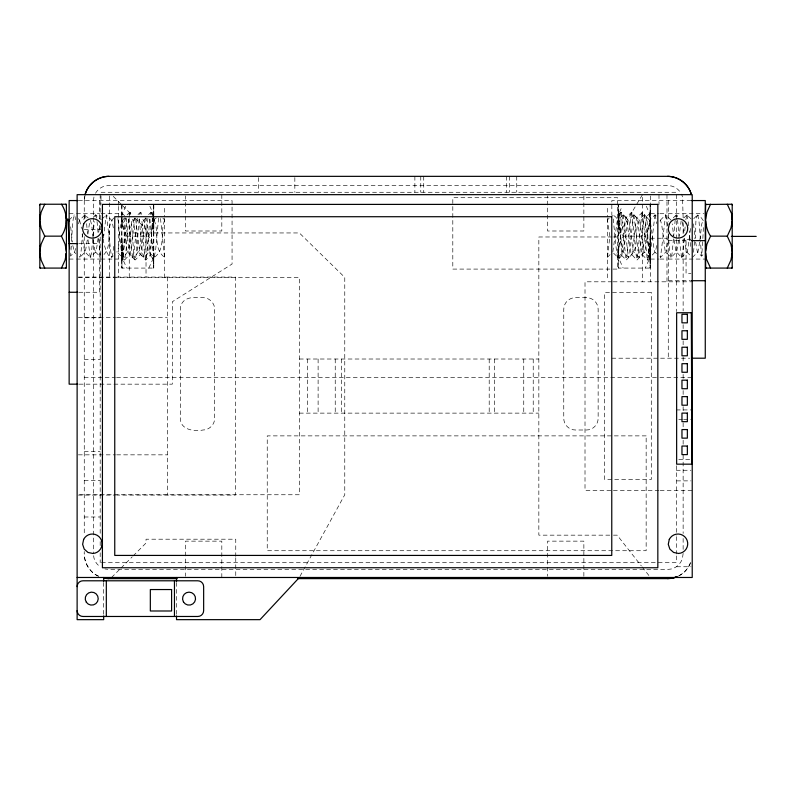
<?xml version="1.0" encoding="UTF-8"?>
<svg xmlns="http://www.w3.org/2000/svg" width="796" height="796" viewBox="0 0 796 796"><rect width="100%" height="100%" fill="white"/><g stroke="black" fill="none" stroke-linecap="round" stroke-linejoin="round"><path stroke-width="0.6" stroke-dasharray="3.98 2.98" d="M121.838 216.98L121.838 255.337M129.26 277.386L129.26 218.403M129.26 217.189L129.26 212.343M153.737 204.234L153.767 255.337M153.767 216.98L153.767 233.586M618.263 255.337L618.293 204.234M649.486 246.322C651.606 249.098 647.904 255.964 650.193 259.506L649.098 258.193L648.79 255.436L646.919 217.467L642.402 212.363L636.511 218.005L632.133 253.735L626.243 260.103L621.596 255.337L620.283 230.253L618.293 221.318L618.263 223.646L618.263 216.98L618.263 233.586M618.263 204.463L618.293 268.083L650.163 268.083L650.193 216.98M122.544 246.322L121.838 246.262L122.604 246.541L121.838 243.874L124.504 260.103L130.395 253.735L134.763 218.005M121.838 216.283L121.868 204.234M121.838 217.895L121.868 268.083L153.737 268.083L153.767 257.237M153.767 204.463L153.737 268.083L153.767 255.994M618.97 225.984L618.263 226.044L618.283 206.522M650.193 204.463L650.163 268.083L649.755 253.805L650.193 254.292M650.193 238.73L650.193 255.337M121.838 223.646L121.868 221.308L123.151 228.203L126.783 236.153L123.151 244.113L121.868 250.999L121.838 248.67L122.793 248.899L122.027 248.73L121.937 246.481M153.061 246.322L153.767 246.262L153.131 246.611L153.767 250.989L153.767 248.67M650.193 250.989L649.526 246.471L650.193 246.113L650.193 243.874L649.616 244.064L647.526 260.103L641.825 254.312L637.457 218.582L631.566 212.214L626.054 217.656L625.487 219.378L621.875 255.416M71.511 241.477C71.749 240.611 73.073 202.463 75.55 219.756M702.719 241.715L701.714 255.924M646.571 216.84L642.969 252.939L642.402 254.66L636.89 260.103L630.999 253.735L626.621 218.005L620.93 212.214L619.139 213.945L618.671 218.532L618.263 218.084M702.858 238.501L703.445 226.492M71.302 246.064L70.635 255.466M152.344 217.736L150.524 254.82L145.777 260.103L139.887 253.735L135.519 218.005M618.263 236.153L620.731 212.363M650.193 236.153L649.616 244.064L650.183 244.083M82.575 233.487C82.187 232.79 80.973 267.396 78.744 254.123M93.003 236.153L94.286 221.587M103.5 237.934L106.196 214.92L111.947 220.482L113.44 228.472M694.769 238.82C697.545 234.153 692.102 203.06 703.495 220.98M92.794 238.82L91.301 254.123L90.237 257.397L84.495 251.337L82.147 234.153M673.486 238.82L672.003 254.123L670.938 257.397L665.187 251.337L661.784 225.228L660.511 220.223L659.655 221.716M684.132 238.82L682.64 254.123L681.575 257.397L675.834 251.337L673.913 238.153M684.769 230.86L685.406 223.646M694.56 241.447L693.495 252.551M618.293 219.089L618.9 214.691L618.263 214.99L618.97 214.403M618.263 248.67L618.293 251.009L618.9 246.611L618.263 246.262L618.97 246.322M650.163 253.227L649.556 257.625L650.193 257.327L648.83 255.874L650.193 257.108M113.44 246.412C113.052 273.108 101.012 242.223 103.43 234.153M128.494 219.228L126.017 251.088L124.693 259.954M139.131 219.228L136.474 253.088L135.141 260.103L129.629 254.66L129.061 252.939L125.649 217.935M149.777 219.228L147.3 251.088L145.976 259.954M618.293 219.079L619.577 212.184L622.164 206.174M121.838 219.099L122.067 216.89M121.838 250.989L122.475 246.611L121.838 246.262L122.494 246.471M650.193 253.218L648.879 260.123L645.248 268.083M668.381 236.153L666.043 251.834L660.511 257.397L659.655 255.416M678.809 238.153L681.147 220.98M87.898 234.153L89.809 220.98M98.117 238.153L96.197 251.337L90.455 257.397M618.263 250.989L619.577 244.113L623.208 236.153C617.577 229.686 621.696 218.83 612.413 214.92M650.193 221.318L648.879 228.203L645.248 236.153L649.526 246.471L650.093 246.481M699.883 240.123L701.793 223.855L703.067 220.223M87.261 240.123L85.341 251.834L79.809 257.397M98.754 232.183L99.391 226.77M678.6 240.123L676.68 251.834L671.147 257.397M675.197 219.756L673.705 236.153L672.212 223.855M690.52 228.472L687.535 251.337L681.794 257.397M699.664 242.034L697.963 251.834L692.43 257.397M125.052 217.955C123.062 231.566 125.788 246.641 121.838 259.516L122.773 258.401L124.305 259.954M93.948 196.99L93.341 201.597L93.341 553.379M683.137 553.379L682.53 557.986A15.492 15.492 0 0 1 671.575 568.941L666.968 569.548L109.51 569.548L104.903 568.941M83.859 219.756L84.913 214.92L88.167 217.955M126.634 218.184L123.649 250.73L122.375 257.397L116.415 251.337M137.27 218.184L134.295 250.73L132.803 257.397L127.052 251.337L123.221 222.681L122.584 220.482L120.097 217.955M147.917 218.184L144.932 250.73L143.439 257.397L137.698 251.337L133.867 222.681L133.231 220.482L130.733 217.955M152.583 214.9L153.767 212.99M158.553 218.184L155.578 250.73L154.086 257.397L148.335 251.337L144.504 222.681L143.867 220.482L141.38 217.955M685.834 219.756L686.898 214.92L691.674 219.467M656.68 245.536L655.397 251.834L649.864 257.397L644.123 251.834L639.865 221.716L639.228 220.223L633.696 214.92L628.372 220.223L627.736 221.716L623.477 251.834L617.945 257.397L612.413 252.083M78.535 223.855L79.381 220.482L84.913 214.92M75.55 248.451L74.705 251.834L70.446 256.123M129.061 214.582L129.818 212.214L132.295 214.631M139.698 214.582L140.464 212.214L142.932 214.631M150.344 214.582L151.101 212.214L153.071 214.87M125.738 206.174L121.838 214.99L122.544 214.403M153.737 251.009L152.454 244.113L148.822 236.153L152.454 228.203L153.737 219.079M148.822 268.083L152.454 260.123L153.767 253.218L153.131 257.625L153.767 257.327L153.061 257.914M94.923 216.9L95.769 214.92L100.336 219.467M675.615 216.9L676.471 214.92L678.749 217.189M150.335 255.606L153.767 259.466M607.517 257.058L609.855 236.153L607.517 220.482M145.399 218.005L141.031 253.735L135.33 259.954M152.723 214.084L153.767 212.85L152.703 214.144M690.56 562.334C688.52 568.394 683.804 573.647 677.913 576.145M621.716 255.615L618.263 259.466M631.377 212.363L626.432 259.954M642.014 212.363L637.079 259.954M164.513 220.482C159.906 232.432 166.056 248.979 154.295 257.397M612.84 251.834L617.089 221.716L617.736 220.223L623.049 214.92L629.009 220.98L633.059 250.601L633.696 252.083L639.009 257.397L644.551 252.083L645.188 250.601L649.437 220.482L654.979 214.92L656.71 216.432M299.953 576.394L344.767 494.754L344.767 277.386L299.356 232.949L129.26 232.949M152.434 219.228L152.623 221.228L153.529 222.034C149.608 231.248 155.13 250.024 143.658 257.397M122.982 251.088L121.838 250.72L122.027 248.73M623.049 214.92L617.945 257.397M633.696 214.92L628.581 257.397L622.621 251.337L619.646 228.472M656.491 253.606L654.76 251.834L654.123 249.636L650.292 220.98L644.332 214.92L639.228 257.397M654.979 214.92L649.864 257.397M671.147 220.223L665.615 214.92L660.511 257.397M121.838 267.844L122.276 253.805L121.838 254.292M121.838 258.212L123.111 256.909L121.838 258.133M113.798 217.955C104.614 227.775 113.539 245.785 103.371 255.118M124.445 217.955C116.584 226.95 121.818 241.875 116.843 252.083M135.081 217.955C125.35 228.621 135.817 248.581 122.375 257.397M145.728 217.955C135.997 228.621 146.464 248.581 133.012 257.397M156.364 217.955C151.966 218.999 154.713 224.761 153.061 225.984M644.332 214.92C629.716 224.641 643.198 247.665 628.581 257.397M153.767 214.243L152.524 215.437L153.767 214.094M122.166 257.397L123.201 255.874L121.838 257.287L122.544 257.914M121.838 255.824L122.385 255.436L122.126 250.79M153.767 218.084L153.519 221.786L152.623 221.228L153.767 236.153M121.838 259.387L122.922 258.193L121.838 259.377L122.743 258.392L122.385 255.436M650.193 212.791L646.74 216.681M121.838 252.531L122.196 252.402M153.767 219.845L153.429 219.935M153.131 268.083L153.767 267.436M649.556 268.083L650.193 267.436M68.953 220.223L74.277 214.92M93.281 217.189L95.56 214.92M101.639 219.467L106.196 214.92M111.729 257.397L113.251 255.884M111.579 577.478L120.186 568.861M121.052 568.006L132.245 556.812M133.111 555.946L146.026 543.021L146.026 539.2L235.755 539.2L235.755 556.484M607.517 219.805L609.149 218.174M607.517 257.188L610.074 254.64M660.292 220.223L665.615 214.92M673.217 217.955L676.252 214.92M683.854 217.955L686.898 214.92M693.734 218.711L697.535 214.92M695.624 242.034L697.326 251.834L701.584 256.123L703.266 254.441M127.032 214.95L129.629 212.363M137.987 214.631L140.275 212.363M148.633 214.631L150.912 212.363M121.838 258.879L122.654 258.073M647.715 259.954L649.287 258.392L650.193 259.337L649.098 258.193L650.193 259.387M152.981 214.273L153.767 213.497M121.838 248.412L122.793 248.899M618.492 222.034L619.407 221.228L618.263 221.805M649.904 250.79L649.048 251.088L650.193 250.561M649.486 257.914L650.193 257.327L649.526 257.765M618.432 223.596L619.218 223.417L618.263 223.955L618.333 225.835L619.029 225.766L618.263 226.253M650.193 246.292L649.427 246.541L650.193 246.262L649.556 246.611L649.954 248.81L649.237 248.899L650.193 248.412M121.838 214.99L122.494 214.552M153.101 257.765L153.767 257.327M618.263 214.99L618.92 214.552M649.048 251.088L649.934 250.302M153.767 223.756L152.812 223.417L153.598 223.596M122.544 225.984L121.838 226.044L122.475 225.706L121.868 221.308M618.92 225.835L618.263 226.044L618.9 225.706L618.293 221.308M619.218 223.417L618.263 223.756M649.237 248.899L650.193 248.591L650.163 250.999L649.944 248.71M618.263 226.044L619.029 225.766M618.263 228.442L618.83 228.253L618.263 228.233M121.838 226.044L122.494 225.835M153.101 246.471L153.767 246.262M121.838 241.546L121.838 236.153M153.767 228.233L153.19 228.253L153.767 228.442M121.848 244.083L122.415 244.064L121.838 241.397M78.446 200.552L232.064 200.552L232.064 264.033L172.314 301.754L172.314 384.16L78.446 384.16M690.988 200.552L611.835 200.552L611.835 215.447M69.143 213.716L75.252 213.716M76.476 213.716L99.699 213.716M100.992 213.716L118.485 213.716M650.441 213.716L658.71 213.716M659.884 213.716L666.978 213.716M668.272 213.716L704.032 213.716M79.6 220.223L81.51 228.472M154.086 220.223C159.618 231.517 152.683 248.8 164.513 257.188M84.257 229.546L100.187 229.546M126.783 236.153L148.822 236.153M623.208 236.153L645.248 236.153M612.184 236.979L538.842 236.979L538.842 535.161L612.184 535.161M613.427 236.979L617.149 236.979L642.462 194.662L642.462 281.804M650.441 238.233L656.342 238.233M657.526 238.233L666.978 238.233M690.988 239.288L686.062 239.288L686.062 273.675L690.988 273.675M668.272 240.631L690.47 240.631M78.923 243.596L99.699 243.596M72.784 245.536L74.486 252.083M93.431 240.123L94.704 249.636L95.769 252.083M684.56 238.153L686.043 249.636L687.107 252.083M69.143 259.068L75.252 259.068M76.476 259.068L99.699 259.068M100.992 259.068L118.485 259.068M650.441 259.068L658.71 259.068M659.884 259.068L666.978 259.068M668.272 259.068L705.266 259.068M78.356 277.068L115.42 277.068M116.654 277.068L235.437 277.068L235.437 495.072L116.654 495.072M78.366 277.386L299.356 277.386L299.356 494.754L78.366 494.754M668.272 280.719L690.47 280.719M612.124 281.804L585.01 281.804L585.01 490.336L612.124 490.336M613.119 281.804L692.221 281.804M78.923 292.261L99.699 292.261L99.699 236.492M78.356 317.296L115.42 317.296M116.654 317.296L167.309 317.296M84.257 317.793L100.187 317.793M611.835 358.2L689.754 358.2M299.356 359.016L538.842 359.016M84.257 359.314L100.187 359.314M84.257 377.483L115.34 377.483M116.584 377.483L658.66 377.483M659.904 377.483L692.221 377.483M676.302 409.93L690.998 409.93M299.356 413.124L538.842 413.124M678.749 419.343L682.421 419.343M683.655 419.343L692.221 419.343M84.257 451.451L100.187 451.451M78.356 454.844L115.42 454.844M116.654 454.844L167.309 454.844M678.749 459.451L692.221 459.451M676.302 470.267L690.998 470.267M84.257 480.655L100.187 480.655M676.65 480.874L691.028 480.874M613.348 490.336L658.949 490.336M660.183 490.336L692.221 490.336M78.356 495.072L115.42 495.072M84.257 516.992L100.187 516.992M613.427 535.161L617.149 535.161L641.357 565.936M101.43 562.702L676.302 562.702L676.302 555.25M676.65 566.752L691.028 566.752M649.486 225.984L650.193 226.044L649.556 225.706L650.163 221.308L650.193 223.646M153.767 226.253L153.001 225.766L153.688 225.835L153.767 223.955L152.812 223.417M649.526 225.835L650.193 226.044M618.263 246.262L618.92 246.471M153.101 225.835L153.767 226.044L153.131 225.706L153.737 221.308L153.767 223.646M121.838 246.292L122.604 246.541M153.001 225.766L153.767 226.044M98.575 576.145C89.052 572.165 83.65 561.568 84.257 551.489M649.486 214.403L650.193 214.99L649.556 214.691L650.193 219.099M618.97 257.914L618.263 257.327L618.9 257.625L618.263 253.218L619.577 260.123L623.208 268.083M153.061 214.403L153.767 214.99L149.867 206.174M646.292 206.174L650.193 214.99M618.263 257.327L618.92 257.765M153.101 214.552L153.767 214.99M122.494 257.765L121.838 257.327L122.475 257.625L121.868 253.227L123.151 260.123L126.783 268.083M618.601 219.935L618.263 219.845M649.825 252.402L650.193 252.531M618.781 216.9L618.263 216.552M649.645 255.436L650.193 255.824M618.263 267.436L618.97 268.083M121.838 267.436L122.475 268.083M618.87 215.756L618.263 215.268M618.263 213.497L619.049 214.273M649.377 258.073L650.193 258.879M686.898 252.083L690.699 255.884M162.881 218.174L164.513 219.805M152.016 217.955L154.295 220.223M113.261 196.343L121.798 204.88M122.524 205.607L131.778 214.86M135.131 218.213L146.026 229.119L146.026 277.386M78.287 218.711L79.809 220.223M95.56 252.083L100.883 257.397M74.277 252.083L75.799 253.606M650.193 258.212L648.919 256.909L650.193 258.133M618.263 214.094L619.507 215.437L620.283 230.253M121.838 212.791L125.38 216.651M618.263 212.99L619.507 215.437L618.263 214.243M90.455 220.223L91.729 225.228L93.222 238.153M642.113 566.901L649.685 576.513M697.754 214.92L699.027 221.587L700.41 238.85M687.107 214.92L688.809 225.905M676.471 214.92L677.107 216.9M665.824 214.92L667.536 225.905M655.188 214.92L656.68 223.646M681.575 257.397L679.237 238.82M644.551 214.92L649.655 257.397M670.938 257.397L669.655 250.73L668.172 233.487M633.905 214.92L639.009 257.397M623.268 214.92L628.372 257.397M617.736 257.397L616.452 250.73L612.84 215.248M154.086 257.397L152.812 250.73L149.827 218.184M143.439 257.397L142.166 250.73L139.191 218.184M106.415 214.92L111.52 257.397M132.803 257.397L131.529 250.73L128.544 218.184M95.769 214.92L96.624 218.184M85.132 214.92L85.978 218.184M90.237 257.397L87.898 238.82M642.402 212.363L647.337 259.954M631.755 212.363L636.7 259.954M621.119 212.363L626.054 259.954M151.29 212.363L151.867 214.582M140.653 212.363L141.22 214.582M130.007 212.363L130.584 214.582M145.588 259.954L144.265 251.088L141.787 219.228M134.952 259.954L133.619 251.088L131.151 219.228M150.225 255.566L146.166 218.005M164.513 257.058L160.474 218.184M121.947 257.058L117.907 218.184M682.431 221.716L684.132 234.153M100.455 256.402L98.535 238.82M701.455 255.824L700.52 241.477M649.526 214.552L650.163 219.079M693.495 223.855L695.197 238.153M93.649 555.678L93.948 557.986A15.492 15.492 0 0 0 100.316 566.851M70.655 226.77L72.366 242.034M677.535 219.756L679.028 236.153M618.263 267.844L618.263 255.994M97.052 221.587L98.117 233.487M86.625 223.646L87.47 233.487M153.529 216.89L153.737 219.089M690.52 246.412L689.237 230.86M650.193 214.054L650.163 204.234L650.193 216.283M153.737 206.522L153.757 216.791M121.838 238.73L121.868 268.083M683.137 217.756L682.53 196.99A15.492 15.492 0 0 0 681.466 194.144M683.137 222.731L683.137 233.915M683.137 238.89L683.137 310.977M683.137 324.649L683.137 329.624M683.137 340.807L683.137 345.772M683.137 356.966L683.137 361.931M683.137 374.369L683.137 379.334M683.137 390.528L683.137 395.493M683.137 406.676L683.137 411.651M683.137 422.835L683.137 427.81M683.137 440.238L683.137 445.213M683.137 455.153L683.137 533.479M683.137 538.454L683.137 549.648M676.302 219.616L676.302 192.274L100.187 192.274L100.187 219.616M676.302 220.86L676.302 238.263M676.302 239.506L676.302 311.604M676.302 465.74L676.302 535.36M676.302 536.603L676.302 554.006M668.272 200.552L668.272 221.646M668.272 234.482L668.272 358.2M666.978 194.662L666.978 227.656M666.978 228.94L666.978 281.804M658.988 194.662L658.988 204.482M650.441 195.896L650.441 281.804M617.606 205.099L617.606 197.716L452.805 197.716L452.805 269.088L617.606 269.088L617.606 206.323M607.517 208.273L607.517 216.92M607.517 218.154L607.517 278.61M583.866 195.876L583.866 230.999L547.529 230.999L547.529 195.876M583.866 576.264L583.866 541.141L547.529 541.141L547.529 576.264M533.221 359.016L533.221 413.124M523.748 359.016L523.748 413.124M516.743 176.344L516.743 192.274M509.45 176.344L509.45 192.274M506.644 176.344L506.644 192.274M494.615 359.016L494.615 413.124M489.202 359.016L489.202 413.124M423.731 176.344L423.731 192.274M420.766 176.344L420.766 192.274M414.875 176.344L414.875 192.274M341.554 359.016L341.554 413.124M335.235 359.016L335.235 413.124M318.111 359.016L318.111 413.124M307.435 359.016L307.435 413.124M294.838 177.568L294.838 192.274M258.501 177.568L258.501 192.274M235.755 557.717L235.755 577.478M221.815 194.662L221.815 230.999L185.478 230.999L185.478 195.876M221.815 577.478L221.815 541.141L185.478 541.141L185.478 576.264M176.513 582.443L176.513 614.691M167.309 277.068L167.309 495.072M164.513 208.273L164.513 216.92M164.513 218.154L164.513 278.61M121.838 204.463L121.838 215.109M118.485 201.567L118.485 205.298M118.485 206.383L118.485 277.386M109.36 195.896L109.36 277.386M103.699 582.443L103.699 614.691M100.992 195.816L100.992 204.542M100.187 225.835L100.187 230.8M100.187 237.009L100.187 535.36M100.187 541.569L100.187 546.544M100.187 552.762L100.187 562.702M99.699 200.552L99.699 220.383M99.699 225.338L99.699 231.298M84.257 200.552L84.257 220.89M84.257 236.521L84.257 535.33M98.495 576.314A24.656 24.656 0 0 1 84.257 553.976M690.351 563.409A24.656 24.656 0 0 1 677.993 576.314M95.5 193.259A15.492 15.492 0 0 1 104.903 186.035L109.51 185.428L666.968 185.428L671.575 186.035A15.492 15.492 0 0 1 680.988 193.259M85.102 194.622L84.257 201A24.656 24.656 0 0 1 85.102 194.622M180.682 306.291L180.284 418.318C180.304 429.9 194.224 431.721 203 429.999C209.249 430.039 214.721 424.566 214.681 418.318L214.681 309.316C214.721 303.067 209.249 297.595 203 297.634C195.08 296.898 183.209 296.5 180.682 306.291M153.767 213.398L152.613 214.661L153.767 213.437M123.022 257.685L121.838 258.969L123.022 257.685M619.218 213.915L618.263 212.86L619.238 213.905M651.287 292.639L604.632 292.639L604.632 479.5L651.287 479.5L651.287 292.639M586.463 297.634L575.428 297.634A11.681 11.681 0 0 0 563.757 309.316L563.757 418.318A11.681 11.681 0 0 0 575.428 429.999L586.463 429.999A11.681 11.681 0 0 0 598.144 418.318L598.144 309.316A11.681 11.681 0 0 0 586.463 297.634M646.153 435.88L267.237 435.88L267.237 550.723L646.153 550.723L646.153 435.88M619.417 214.661L618.263 213.437L619.417 214.661M650.193 258.939L649.009 257.685L650.193 258.969"/><path stroke-width="1.19" d="M39.8 216.98L39.8 223.646M66.406 223.646L66.376 204.234L39.83 204.234L39.83 268.083L66.376 268.083L66.406 248.67M705.654 221.318L705.654 268.083L732.201 268.083L732.201 204.234L705.624 204.463C705.624 215.109 704.191 226.8 710.559 236.153L706.938 244.113L705.654 251.009M732.23 248.67L732.23 255.337M39.8 255.337L39.8 248.67M732.23 223.646L732.23 216.98M705.654 219.089L706.938 212.184L710.559 204.234M39.83 219.079L41.113 212.184L44.735 204.234M66.406 255.337L66.376 253.237L65.093 260.123L61.461 268.083M39.8 219.099L40.029 216.89M66.406 253.218L65.769 257.605L66.406 257.327L65.7 257.934M40.029 248.82L39.8 250.989L41.113 244.113L44.735 236.153L41.113 228.203L39.83 221.308L40.049 223.606M731.982 255.536L732.23 253.218L730.917 260.123L727.285 268.083M731.982 223.606L732.23 221.318L730.917 228.203L727.285 236.153L730.917 244.113L732.201 250.999L732.002 248.82M67.441 220.184L67.789 218.85L69.66 248.71M66.376 251.009L65.093 244.113L61.461 236.153C67.869 226.611 67.869 213.786 61.461 204.234M299.356 577.478L260.043 619.656L176.513 619.656L176.513 615.935M39.8 204.88L40.506 204.234M66.406 267.436L65.7 268.083M705.624 204.88L706.251 204.234M40.427 214.701L39.8 214.99L40.506 214.383M731.524 257.934L732.23 257.327L731.594 257.605M39.8 214.99L40.457 214.552M65.74 257.765L66.406 257.327M706.281 214.552L705.624 214.99L706.251 214.701M731.574 257.765L732.23 257.327M40.506 226.014L39.8 226.044L40.427 225.686M65.769 246.631L66.406 246.262L65.74 246.471M731.594 246.631L732.23 246.262L731.524 246.302M676.918 576.553L673.953 577.787L667.565 578.622L297.614 578.622M39.8 226.044L40.457 225.835M706.281 225.835L705.624 226.044L706.331 226.014M731.574 246.471L732.23 246.262M108.913 176.344C98.017 176.404 87.978 184.105 85.102 194.622A24.656 24.656 0 0 1 108.913 176.344L667.565 176.344C678.471 176.404 688.5 184.105 691.386 194.622A24.656 24.656 0 0 0 667.565 176.344M77.7 200.552L69.143 200.552L69.143 384.16L77.839 384.16M691.704 200.552L705.266 200.552L705.266 358.2L691.704 358.2M44.735 236.153L61.461 236.153M710.559 236.153L727.285 236.153M731.355 236.392L756.2 236.392M691.704 240.631L705.266 240.631M69.143 243.596L77.7 243.596M691.704 280.719L705.266 280.719M69.143 292.261L77.7 292.261M77.122 577.478L692.221 577.478L692.221 194.662L77.122 194.662L77.122 619.656L103.699 619.656L103.699 615.935M103.57 578.045A24.656 24.656 0 0 0 108.913 578.622L177.2 578.622M65.7 226.014L66.406 226.044L65.74 225.835M40.427 246.631L39.8 246.262L40.506 246.302M103.599 577.926L108.913 578.622M731.574 225.835L732.23 226.044L731.594 225.686M706.281 246.471L705.624 246.262L706.251 246.631M39.8 246.262L40.457 246.471M65.7 214.383L66.406 214.99L65.769 214.701L66.376 219.089M40.506 257.934L39.8 257.327L40.427 257.605L39.83 253.227L41.113 260.123L44.735 268.083M727.285 204.234L732.23 214.99L731.524 214.383M710.559 268.083L705.624 257.327L706.331 257.934M65.74 214.552L66.406 214.99M39.8 257.327L40.457 257.765M731.524 204.234L732.23 204.88M65.7 204.234L66.406 204.88M39.8 267.436L40.506 268.083M706.281 268.083L705.624 267.436L706.251 268.083M69.172 220.223L69.59 220.98M731.574 214.552L732.201 219.079M706.281 257.765L705.654 253.237M732.002 216.89L732.23 219.099M176.513 577.478L176.513 581.199M174.453 580.791L174.453 616.472M106.326 580.791L106.326 616.472M103.699 577.478L103.699 581.199M66.406 220.223L66.406 252.083M77.122 586.632A5.841 5.841 0 0 1 82.963 580.791L197.806 580.791A5.841 5.841 0 0 1 203.647 586.632L203.647 610.632A5.841 5.841 0 0 1 197.806 616.472L82.963 616.472A5.841 5.841 0 0 1 77.122 610.632M677.008 576.752A24.656 24.656 0 0 1 667.565 578.622M83.65 224.024L82.625 228.95A9.731 9.731 0 0 0 96.197 237.327A9.731 9.731 0 0 0 99.42 221.706A9.731 9.731 0 0 0 83.65 224.024M83.65 539.389L82.625 544.325L84.217 549.101L87.978 552.454L92.913 553.469A9.731 9.731 0 0 0 100.475 538.404A9.731 9.731 0 0 0 83.65 539.389M669.287 224.024L668.272 228.95A9.731 9.731 0 0 0 681.844 237.327A9.731 9.731 0 0 0 685.067 221.706A9.731 9.731 0 0 0 669.287 224.024M669.287 539.389L668.272 544.325L669.854 549.101L673.625 552.454L678.55 553.469A9.731 9.731 0 0 0 686.122 538.404A9.731 9.731 0 0 0 669.287 539.389M732.23 267.436L731.574 268.083L732.23 267.436M657.834 204.393L102.425 204.393L102.425 567.747L657.834 567.747L657.834 204.393M611.766 216.721L114.753 216.721L114.753 555.419L611.766 555.419L611.766 216.721M691.296 312.748L676.64 312.748L676.64 464.168L691.993 464.168L691.296 312.748M687.356 314.291L681.963 314.291L681.963 322.848L687.356 322.848L687.356 314.291M687.356 330.758L681.963 330.758L681.963 339.325L687.356 339.325L687.356 330.758M687.356 347.225L681.963 347.225L681.963 355.792L687.356 355.792L687.356 347.225M687.356 363.692L681.963 363.692L681.963 372.259L687.356 372.259L687.356 363.692M687.356 380.17L681.963 380.17L681.963 388.727L687.356 388.727L687.356 380.17M687.356 396.637L681.963 396.637L681.963 405.204L687.356 405.204L687.356 396.637M687.356 413.104L681.963 413.104L681.963 421.671L687.356 421.671L687.356 413.104M687.356 429.571L681.963 429.571L681.963 438.138L687.356 438.138L687.356 429.571M687.356 446.049L681.963 446.049L681.963 454.615L687.356 454.615L687.356 446.049M171.598 589.547L150.335 589.547L150.335 610.99L171.598 610.99L171.598 589.547M86.336 602.244A6.487 6.487 0 0 0 97.55 601.487A6.487 6.487 0 0 0 91.281 592.154A6.487 6.487 0 0 0 86.336 602.244M183.428 601.875A6.487 6.487 0 0 0 194.672 601.875A6.487 6.487 0 0 0 189.05 592.144A6.487 6.487 0 0 0 183.428 601.875"/></g></svg>
